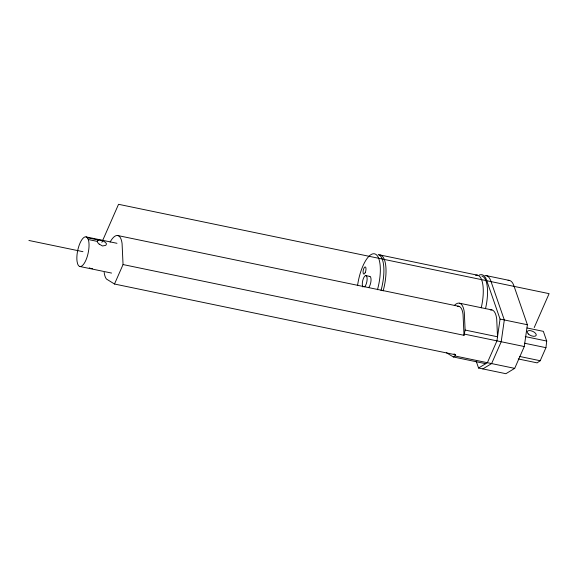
<?xml version="1.0" encoding="UTF-8"?>
<svg xmlns="http://www.w3.org/2000/svg" width="578" height="578" viewBox="0 0 578 578"><rect width="100%" height="100%" fill="white"/><g stroke="black" fill="none" stroke-linecap="round" stroke-linejoin="round"><path stroke-width="0.87" d="M518.235 358.952L537.121 362.868L540.206 360.73L545.943 347.674L546.709 341.042L543.356 331.36L527.042 327.972M110.123 242.045A22.882 8.143 -78.3 0 1 122.074 243.511L123.049 264.558L464.018 335.312L465.117 330.052L464.3 312.279A26.082 9.277 -78.3 0 0 454.286 305.495M479.213 275.106A30.446 10.83 -78.3 0 1 486.56 280.07L500.057 319.07L496.95 340.861L487.362 362.695L478.562 368.027L476.214 361.243M478.562 368.027L505.895 373.699L514.695 368.367L524.275 346.533L527.389 324.742L513.893 285.749A30.446 10.83 -78.3 0 0 508.055 280.359M101.851 242.341L118.548 204.301L549.1 293.653L534.209 327.596M104.163 272.375A22.882 8.143 -78.3 0 0 106.475 279.058L114.502 284.022L123.049 264.558M446.527 352.768L453.311 356.966L454.951 355.976L455.471 354.776L454.012 353.873M482.825 368.909L491.618 363.584L501.205 341.743L504.312 319.952L490.823 280.959A30.446 10.83 -78.3 0 0 484.985 275.569M99.25 244.118L102.487 245.975L105.521 245.419A4.913 2.847 27.4 0 0 106.316 243.396C104.43 240.997 100.355 239.422 97.465 240.52L97.444 241.553M486.409 275.655L509.485 280.446M380.353 255.035L477.609 275.215M365.968 275.612L369.869 276.429M459.517 303.204L491.929 309.931M117.883 235.564L458.853 306.326M500.057 319.07L527.389 324.742M86.093 236.893L116.98 243.302M87.343 237.731L88.29 239.523A15.129 5.383 -78.3 0 1 85.898 260.208A15.129 5.383 -78.3 0 1 77.611 263.85L77.026 261.227A15.129 5.383 -78.3 0 1 79.995 243.157A15.129 5.383 -78.3 0 1 87.343 237.731L98.585 240.065M88.29 239.523L97.436 241.423M525.236 336.591L546.709 341.042M465.117 330.052L497.528 336.779L496.712 319.005A26.082 9.277 -78.3 0 0 490.281 309.924M28.9 240.47L82.95 251.683M524.47 343.216L545.943 347.674M464.539 334.135L524.275 346.533M519.6 356.453L540.206 360.73M79.8 266.48L111.568 273.069M114.502 284.022L455.471 354.776M454.951 355.976L514.695 368.367M453.311 356.966L485.722 363.692M91.295 268.438L92.502 268.712M89.323 267.874L90.06 268.105M464.018 335.312L463.043 314.273A22.882 8.143 -78.3 0 0 457.408 306.318M99.134 244.097A4.913 2.847 27.4 0 1 97.321 241.532M369.291 276.494A6.011 2.139 -78.3 0 1 371.018 280.532A6.011 2.139 -78.3 0 1 368.576 287.656M362.97 287.042A6.011 2.139 -78.3 0 1 363.54 278.105A6.011 2.139 -78.3 0 1 367.066 277.707A6.011 2.139 -78.3 0 1 364.667 286.847M481.871 276.096A29.088 10.346 -78.3 0 1 485.498 308.703M475.528 275.273A29.088 10.346 -78.3 0 1 481.236 307.814M357.558 285.611A29.088 10.346 -78.3 0 1 374.53 253.821A29.088 10.346 -78.3 0 1 377.463 289.723M378.222 254.587A29.088 10.346 -78.3 0 1 381.01 290.459M378.987 254.949A29.088 10.346 -78.3 0 1 383.142 290.9M528.35 334.005A4.848 2.319 23.7 0 0 536.037 335.601A4.848 2.319 23.7 0 0 530.777 330.703A4.848 2.319 23.7 0 0 528.35 334.005M365.245 272.549A3.634 1.293 -78.3 0 0 365.289 266.942A3.634 1.293 -78.3 0 0 363.071 272.007A3.634 1.293 -78.3 0 0 365.245 272.549"/></g></svg>
